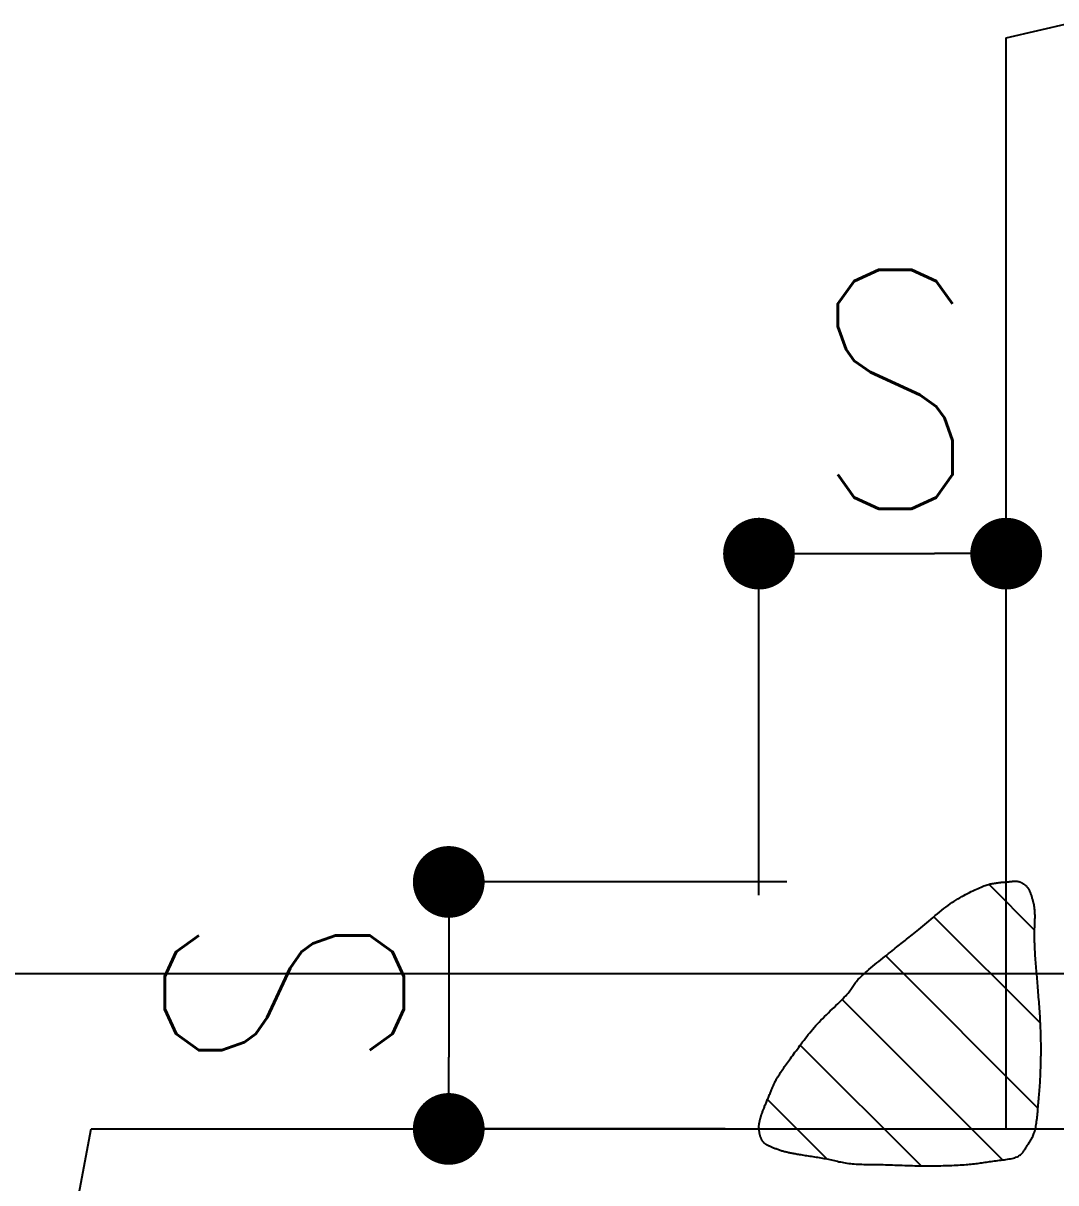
# Model space of a CAD drawing. Extents: x -668440 to 1010955, y -1678500 to 210463.
# Drawn here: x 460820 to 464700, y -18786 to -14429 of the extents above; entities that cross this region are included whole.
import ezdxf

# ---------------------------------------------------------------- set-up
doc = ezdxf.new("R2010")
doc.units = 0
doc.header["$MEASUREMENT"] = 0
doc.layers.get('0').update_dxf_attribs({"color": 3, "linetype": 'CONTINUOUS'})
doc.layers.add('99_レイアウト枠', color=251, linetype='CONTINUOUS', plot=False)
doc.layers.add('s小梁', color=7, linetype='CONTINUOUS')
doc.layers.add('注記', color=3, linetype='CONTINUOUS')
doc.styles.add('S020', font='simplex.shx', dxfattribs={"width": 0.8, "height": 100, "bigfont": 'extfont2.shx'})

# ---------------------------------------------------------------- blocks, each defined once
blk = doc.blocks.new('_DOT')
at = {"color": 0, "linetype": 'ByBlock'}
blk.add_line((-0.5, 0), (-1, 0), dxfattribs=at)
at = {"color": 0, "linetype": 'ByBlock', "const_width": 0.5}
blk.add_lwpolyline([(-0.25, 0, 1), (0.25, 0, 1)], format="xyb", close=True, dxfattribs=at)
blk = doc.blocks.new('ウェブクランプ工法設計指針')
at = {"layer": '注記'}
for p, q in [((803019.73433, 11780.762), (803057.45235, 11789.43276)), ((803019.73433, 11131.3489), (803019.73433, 11780.762)), ((802872.63382, 11270.49174), (802872.63382, 11473.72309)), ((802915.32682, 11473.72309), (802977.04133, 11473.72309)), ((803019.73433, 11320.98217), (803019.73433, 11473.72309)), ((802889.23142, 11278.34418), (802688.01048, 11278.34418)), ((803009.71111, 11277.03956), (803010.27553, 11277.16871)), ((803010.27553, 11277.16871), (803010.81125, 11277.27513)), ((803010.81125, 11277.27513), (803011.32066, 11277.36482)), ((803011.32066, 11277.36482), (803011.81094, 11277.43896)), ((803011.81094, 11277.43896), (803012.27969, 11277.50353)), ((803012.27969, 11277.50353), (803012.73649, 11277.56093)), ((803012.73649, 11277.56093), (803013.17655, 11277.61354)), ((803013.17655, 11277.61354), (803013.60703, 11277.66736)), ((803013.60703, 11277.66736), (803014.03035, 11277.72356)), ((803014.03035, 11277.72356), (803014.44888, 11277.78574)), ((803014.44888, 11277.78574), (803014.86263, 11277.85749)), ((803014.86263, 11277.85749), (803015.2692, 11277.92924)), ((803015.2692, 11277.92924), (803015.65425, 11277.99142)), ((803015.65425, 11277.99142), (803016.02016, 11278.04284)), ((803016.02016, 11278.04284), (803016.36934, 11278.08589)), ((803016.36934, 11278.08589), (803016.69938, 11278.12057)), ((803016.69938, 11278.12057), (803017.01507, 11278.14926)), ((803017.01507, 11278.14926), (803017.31642, 11278.17198)), ((803017.31642, 11278.17198), (803017.60341, 11278.18992)), ((803017.60341, 11278.18992), (803017.87605, 11278.20308)), ((803017.87605, 11278.20308), (803018.13913, 11278.21384)), ((803018.13913, 11278.21384), (803018.39025, 11278.22221)), ((803018.39025, 11278.22221), (803018.6318, 11278.23058)), ((803018.6318, 11278.23058), (803018.86618, 11278.23775)), ((803018.86618, 11278.23775), (803019.09099, 11278.24732)), ((803019.09099, 11278.24732), (803019.31101, 11278.25808)), ((803019.31101, 11278.25808), (803019.52626, 11278.27124)), ((803019.52626, 11278.27124), (803019.73433, 11278.28917)), ((803019.73433, 11278.28917), (803019.93044, 11278.3095)), ((803019.93044, 11278.3095), (803020.10503, 11278.32744)), ((803020.10503, 11278.32744), (803020.26048, 11278.34418)), ((803020.26048, 11278.34418), (803020.40159, 11278.35973)), ((803020.40159, 11278.35973), (803020.52595, 11278.37527)), ((803020.52595, 11278.37527), (803020.64075, 11278.38962)), ((803020.64075, 11278.38962), (803020.74598, 11278.40397)), ((803020.74598, 11278.40397), (803020.84643, 11278.41712)), ((803020.84643, 11278.41712), (803020.94448, 11278.43147)), ((803020.94448, 11278.43147), (803021.04015, 11278.44343)), ((803021.04015, 11278.44343), (803021.14059, 11278.45659)), ((803021.14059, 11278.45659), (803021.24343, 11278.46974)), ((803021.24343, 11278.46974), (803021.35584, 11278.4817)), ((803021.35584, 11278.4817), (803021.47781, 11278.49605)), ((803021.47781, 11278.49605), (803021.60935, 11278.5104)), ((803021.60935, 11278.5104), (803021.76002, 11278.52475)), ((803021.76002, 11278.52475), (803021.92743, 11278.5391)), ((803021.92743, 11278.5391), (803022.10919, 11278.55703)), ((803022.10919, 11278.55703), (803022.30291, 11278.57856)), ((803022.30291, 11278.57856), (803022.50859, 11278.60367)), ((803022.50859, 11278.60367), (803022.71905, 11278.62998)), ((803022.71905, 11278.62998), (803022.94147, 11278.65987)), ((803022.94147, 11278.65987), (803023.16628, 11278.68857)), ((803023.16628, 11278.68857), (803023.40066, 11278.71847)), ((803023.40066, 11278.71847), (803023.63504, 11278.74597)), ((803023.63504, 11278.74597), (803023.8742, 11278.77228)), ((803023.8742, 11278.77228), (803024.11575, 11278.79619)), ((803024.11575, 11278.79619), (803024.35491, 11278.81652)), ((803024.35491, 11278.81652), (803024.59646, 11278.83087)), ((803024.59646, 11278.83087), (803024.83562, 11278.84044)), ((803024.83562, 11278.84044), (803025.07239, 11278.84522)), ((803025.07239, 11278.84522), (803025.30438, 11278.84283)), ((803025.30438, 11278.84283), (803025.53158, 11278.83207)), ((803025.53158, 11278.83207), (803025.75161, 11278.81174)), ((803025.75161, 11278.81174), (803025.96925, 11278.78782)), ((803025.96925, 11278.78782), (803026.1821, 11278.75912)), ((803026.1821, 11278.75912), (803026.39495, 11278.72923)), ((803026.39495, 11278.72923), (803026.60541, 11278.69455)), ((803026.60541, 11278.69455), (803026.81587, 11278.65748)), ((803026.81587, 11278.65748), (803027.02394, 11278.61563)), ((803027.02394, 11278.61563), (803027.23201, 11278.5678)), ((803027.23201, 11278.5678), (803027.44008, 11278.51638)), ((803027.44008, 11278.51638), (803027.64815, 11278.45778)), ((803027.64815, 11278.45778), (803027.85383, 11278.39321)), ((803027.85383, 11278.39321), (803028.05951, 11278.32146)), ((803028.05951, 11278.32146), (803028.26519, 11278.24254)), ((803028.26519, 11278.24254), (803028.47326, 11278.15644)), ((803028.47326, 11278.15644), (803028.67893, 11278.06078)), ((803028.67893, 11278.06078), (803028.887, 11277.95674)), ((803028.887, 11277.95674), (803029.09507, 11277.84314)), ((803029.09507, 11277.84314), (803029.30314, 11277.71997)), ((803029.30314, 11277.71997), (803029.51361, 11277.58963)), ((803029.51361, 11277.58963), (803029.72885, 11277.45331)), ((803029.72885, 11277.45331), (803029.94409, 11277.3134)), ((803029.94409, 11277.3134), (803030.16173, 11277.16871)), ((803030.16173, 11277.16871), (803030.38176, 11277.01564)), ((802994.4407, 11270.24381), (802995.58389, 11270.86085)), ((802995.58389, 11270.86085), (802996.71512, 11271.45396)), ((802996.71512, 11271.45396), (802997.82483, 11272.02197)), ((802997.82483, 11272.02197), (802998.9154, 11272.56247)), ((802998.9154, 11272.56247), (802999.98206, 11273.07906)), ((802999.98206, 11273.07906), (803001.01523, 11273.57173)), ((803001.01523, 11273.57173), (803002.01731, 11274.0369)), ((803002.01731, 11274.0369), (803002.98113, 11274.47576)), ((803002.98113, 11274.47576), (803003.90668, 11274.88951)), ((803003.90668, 11274.88951), (803004.78679, 11275.27695)), ((803004.78679, 11275.27695), (803005.61668, 11275.63808)), ((803005.61668, 11275.63808), (803006.39873, 11275.96334)), ((803006.39873, 11275.96334), (803007.13774, 11276.24913)), ((803007.13774, 11276.24913), (803007.83609, 11276.49427)), ((803007.83609, 11276.49427), (803008.49617, 11276.70713)), ((803008.49617, 11276.70713), (803009.12038, 11276.88769)), ((803009.12038, 11276.88769), (803009.71111, 11277.03956)), ((803009.32128, 11276.95107), (803036.65733, 11249.61501)), ((803030.38176, 11277.01564), (803030.59939, 11276.8566)), ((803030.59939, 11276.8566), (803030.81942, 11276.68799)), ((803030.81942, 11276.68799), (803031.03706, 11276.51341)), ((803031.03706, 11276.51341), (803031.25469, 11276.32806)), ((803031.25469, 11276.32806), (803031.46994, 11276.13314)), ((803031.46994, 11276.13314), (803031.6804, 11275.92866)), ((803031.6804, 11275.92866), (803031.88847, 11275.71222)), ((803031.88847, 11275.71222), (803032.09415, 11275.48382)), ((803032.09415, 11275.48382), (803032.29265, 11275.24346)), ((803032.29265, 11275.24346), (803032.48637, 11274.99115)), ((803032.48637, 11274.99115), (803032.67292, 11274.72209)), ((803032.67292, 11274.72209), (803032.85468, 11274.44108)), ((803032.85468, 11274.44108), (803033.02927, 11274.14452)), ((803033.02927, 11274.14452), (803033.20146, 11273.83122)), ((803033.20146, 11273.83122), (803033.36648, 11273.50357)), ((803033.36648, 11273.50357), (803033.5315, 11273.16277)), ((803033.5315, 11273.16277), (803033.68935, 11272.80881)), ((803033.68935, 11272.80881), (803033.8472, 11272.44289)), ((803033.8472, 11272.44289), (803033.99787, 11272.06621)), ((803033.99787, 11272.06621), (803034.14854, 11271.67877)), ((803034.14854, 11271.67877), (803034.29203, 11271.28296)), ((803034.29203, 11271.28296), (803034.43314, 11270.87759)), ((803034.43314, 11270.87759), (803034.57185, 11270.46623)), ((803034.57185, 11270.46623), (803034.70339, 11270.0477)), ((802982.66922, 11262.45674), (802983.91525, 11263.42176)), ((802983.91525, 11263.42176), (802985.13736, 11264.34252)), ((802985.13736, 11264.34252), (802986.33077, 11265.21187)), ((802986.33077, 11265.21187), (802987.4907, 11266.02023)), ((802987.4907, 11266.02023), (802988.64106, 11266.78555)), ((802988.64106, 11266.78555), (802989.7986, 11267.52575)), ((802989.7986, 11267.52575), (802990.96092, 11268.24204)), ((802990.96092, 11268.24204), (802992.12563, 11268.93441)), ((802992.12563, 11268.93441), (802993.28556, 11269.60166)), ((802993.28556, 11269.60166), (802994.4407, 11270.24381)), ((803034.70339, 11270.0477), (803034.83254, 11269.62319)), ((803034.83254, 11269.62319), (803034.95929, 11269.1939)), ((803034.95929, 11269.1939), (803035.08126, 11268.75982)), ((803035.08126, 11268.75982), (803035.19845, 11268.32335)), ((803035.19845, 11268.32335), (803035.31325, 11267.88449)), ((803035.31325, 11267.88449), (803035.42326, 11267.45998)), ((803035.42326, 11267.45998), (803035.53328, 11267.06178)), ((803035.53328, 11267.06178), (803035.63612, 11266.68151)), ((803035.63612, 11266.68151), (803035.73656, 11266.31321)), ((803035.73656, 11266.31321), (803035.83462, 11265.95088)), ((803035.83462, 11265.95088), (803035.92789, 11265.58616)), ((803035.92789, 11265.58616), (803036.02117, 11265.21307)), ((803036.02117, 11265.21307), (803036.10726, 11264.82443)), ((803036.10726, 11264.82443), (803036.18619, 11264.41308)), ((803036.18619, 11264.41308), (803036.26511, 11263.97302)), ((803036.26511, 11263.97302), (803036.33925, 11263.49709)), ((803036.33925, 11263.49709), (803036.40861, 11262.97692)), ((802975.0113, 11256.1429), (802976.28363, 11257.22032)), ((802976.28363, 11257.22032), (802977.56792, 11258.29654)), ((802976.72369, 11257.5958), (803039.89557, 11194.42392)), ((802977.56792, 11258.29654), (802978.85222, 11259.36679)), ((802978.85222, 11259.36679), (802980.13412, 11260.42149)), ((802980.13412, 11260.42149), (802981.40645, 11261.45346)), ((802981.40645, 11261.45346), (802982.66922, 11262.45674)), ((803036.40861, 11262.97692), (803036.47079, 11262.40891)), ((803036.47079, 11262.40891), (803036.53058, 11261.78351)), ((803036.53058, 11261.78351), (803036.58319, 11261.09472)), ((803036.58319, 11261.09472), (803036.63102, 11260.33539)), ((803036.63102, 11260.33539), (803036.67407, 11259.49833)), ((803036.67407, 11259.49833), (803036.70756, 11258.57756)), ((803036.70756, 11258.57756), (803036.72669, 11257.57428)), ((803036.72669, 11257.57428), (803036.73386, 11256.49686)), ((803036.73386, 11255.35367), (803036.73386, 11256.49686)), ((802966.75787, 11249.22279), (802967.8317, 11250.09334)), ((802967.8317, 11250.09334), (802968.94618, 11251.0153)), ((802968.94618, 11251.0153), (802970.10372, 11251.98151)), ((802970.10372, 11251.98151), (802971.29235, 11252.98479)), ((802971.29235, 11252.98479), (802972.50968, 11254.01677)), ((802972.50968, 11254.01677), (802973.75092, 11255.07266)), ((802973.75092, 11255.07266), (802975.0113, 11256.1429)), ((803036.64537, 11248.91547), (803036.6669, 11250.27151)), ((803036.6669, 11250.27151), (803036.68842, 11251.60244)), ((803036.68842, 11251.60244), (803036.70995, 11252.89749)), ((803036.70995, 11252.89749), (803036.7243, 11254.15069)), ((803036.7243, 11254.15069), (803036.73386, 11255.35367)), ((802957.95915, 11242.29311), (802958.76512, 11242.9245)), ((802958.76512, 11242.9245), (802959.57348, 11243.55468)), ((802959.57348, 11243.55468), (802960.38663, 11244.19085)), ((802960.38663, 11244.19085), (802961.21412, 11244.83659)), ((802961.21412, 11244.83659), (802962.05836, 11245.49786)), ((802962.05836, 11245.49786), (802962.92651, 11246.18067)), ((802962.92651, 11246.18067), (802963.82576, 11246.88858)), ((802963.82576, 11246.88858), (802964.76087, 11247.62759)), ((802964.76087, 11247.62759), (802965.73665, 11248.40486)), ((802965.73665, 11248.40486), (802966.75787, 11249.22279)), ((803036.59037, 11243.38249), (803036.59515, 11244.76603)), ((803036.59276, 11242.01329), (803036.59037, 11243.38249)), ((803036.59515, 11244.76603), (803036.60711, 11246.15556)), ((803036.60711, 11246.15556), (803036.62385, 11247.54149)), ((803036.62385, 11247.54149), (803036.64537, 11248.91547)), ((802949.75833, 11235.73055), (802950.82499, 11236.58913)), ((802950.82499, 11236.58913), (802951.83903, 11237.41304)), ((802951.83903, 11237.41304), (802952.80524, 11238.19629)), ((802952.80524, 11238.19629), (802953.73079, 11238.94247)), ((802953.73079, 11238.94247), (802954.62286, 11239.65637)), ((802954.62286, 11239.65637), (802955.48383, 11240.34276)), ((802955.48383, 11240.34276), (802956.32329, 11241.00762)), ((802956.32329, 11241.00762), (802957.14839, 11241.65575)), ((802957.14839, 11241.65575), (802957.95915, 11242.29311)), ((803036.59276, 11242.01329), (803036.60711, 11240.66443)), ((803036.60711, 11240.66443), (803036.63342, 11239.34546)), ((803036.63342, 11239.34546), (803036.67407, 11238.06356)), ((803036.67407, 11238.06356), (803036.72908, 11236.80677)), ((803036.72908, 11236.80677), (803036.79365, 11235.55596)), ((802688.01048, 11235.65118), (802688.01048, 11174.0419)), ((802940.36649, 11228.15753), (802941.54795, 11229.12613)), ((802941.54795, 11229.12613), (802942.74375, 11230.09951)), ((802942.74375, 11230.09951), (802943.94434, 11231.06931)), ((802943.94434, 11231.06931), (802945.14492, 11232.03312)), ((802945.14492, 11232.03312), (802946.33355, 11232.98618)), ((802946.33355, 11232.98618), (802947.50544, 11233.92369)), ((802947.50544, 11233.92369), (802948.64862, 11234.83967)), ((802948.0292, 11234.34222), (803038.66389, 11143.70633)), ((802948.64862, 11234.83967), (802949.75833, 11235.73055)), ((803036.79365, 11235.55596), (803036.86779, 11234.31232)), ((803036.86779, 11234.31232), (803036.94911, 11233.07228)), ((803036.94911, 11233.07228), (803037.03999, 11231.83462)), ((803037.03999, 11231.83462), (803037.13326, 11230.59696)), ((803037.13326, 11230.59696), (803037.2361, 11229.3605)), ((803037.2361, 11229.3605), (803037.34133, 11228.12046)), ((802933.19168, 11221.87239), (802934.04309, 11222.68314)), ((802934.04309, 11222.68314), (802934.96625, 11223.52977)), ((802934.96625, 11223.52977), (802935.95159, 11224.41107)), ((802935.95159, 11224.41107), (802936.99433, 11225.31749)), ((802936.99433, 11225.31749), (802938.08251, 11226.24783)), ((802938.08251, 11226.24783), (802939.20896, 11227.1961)), ((802939.20896, 11227.1961), (802940.36649, 11228.15753)), ((803037.34133, 11228.12046), (803037.44895, 11226.87802)), ((803037.44895, 11226.87802), (803037.56375, 11225.6296)), ((803037.56375, 11225.6296), (803037.67376, 11224.3764)), ((803037.67376, 11224.3764), (803037.78856, 11223.11363)), ((803037.78856, 11223.11363), (803037.90097, 11221.84129)), ((802927.64554, 11214.85541), (802928.0569, 11215.46408)), ((802928.0569, 11215.46408), (802928.4563, 11216.05839)), ((802928.4563, 11216.05839), (802928.84613, 11216.64673)), ((802928.84613, 11216.64673), (802929.24553, 11217.23387)), ((802929.24553, 11217.23387), (802929.66406, 11217.82579)), ((802929.66406, 11217.82579), (802930.11368, 11218.43206)), ((802930.11368, 11218.43206), (802930.60157, 11219.05627)), ((802930.60157, 11219.05627), (802931.14207, 11219.70559)), ((802931.14207, 11219.70559), (802931.74715, 11220.3872)), ((802931.74715, 11220.3872), (802932.42636, 11221.10827)), ((802932.42636, 11221.10827), (802933.19168, 11221.87239)), ((803037.90097, 11221.84129), (803038.01098, 11220.5582)), ((803038.01098, 11220.5582), (803038.1186, 11219.26314)), ((803038.1186, 11219.26314), (803038.22383, 11217.95254)), ((803038.22383, 11217.95254), (803038.32428, 11216.62759)), ((803038.32428, 11216.62759), (803038.42234, 11215.2871)), ((803038.42234, 11215.2871), (803038.52518, 11213.93464)), ((802921.56608, 11207.81094), (802922.51315, 11208.76399)), ((802922.08984, 11208.32872), (803017.53883, 11112.87973)), ((802922.51315, 11208.76399), (802923.40044, 11209.68117)), ((802923.40044, 11209.68117), (802924.22315, 11210.5577)), ((802924.22315, 11210.5577), (802924.96216, 11211.384)), ((802924.96216, 11211.384), (802925.61985, 11212.15768)), ((802925.61985, 11212.15768), (802926.20579, 11212.88473)), ((802926.20579, 11212.88473), (802926.73195, 11213.57232)), ((802926.73195, 11213.57232), (802927.20788, 11214.22881)), ((802927.20788, 11214.22881), (802927.64554, 11214.85541)), ((803038.52518, 11213.93464), (803038.6328, 11212.57143)), ((803038.6328, 11212.57143), (803038.74042, 11211.19626)), ((803038.74042, 11211.19626), (803038.84804, 11209.81152)), ((803038.84804, 11209.81152), (803038.95806, 11208.41841)), ((803038.95806, 11208.41841), (803039.07046, 11207.01692)), ((802913.94164, 11200.4412), (802915.08244, 11201.54134)), ((802915.08244, 11201.54134), (802916.22084, 11202.63192)), ((802916.22084, 11202.63192), (802917.34489, 11203.71053)), ((802917.34489, 11203.71053), (802918.44982, 11204.77121)), ((802918.44982, 11204.77121), (802919.52604, 11205.81036)), ((802919.52604, 11205.81036), (802920.56639, 11206.8244)), ((802920.56639, 11206.8244), (802921.56608, 11207.81094)), ((803039.07046, 11207.01692), (803039.17808, 11205.60707)), ((803039.17808, 11205.60707), (803039.28571, 11204.19124)), ((803039.28571, 11204.19124), (803039.38855, 11202.76943)), ((803039.38855, 11202.76943), (803039.48899, 11201.34284)), ((803039.48899, 11201.34284), (803039.58466, 11199.91027)), ((802907.43408, 11193.86907), (802908.43855, 11194.94171)), ((802908.43855, 11194.94171), (802909.48608, 11196.02869)), ((802909.48608, 11196.02869), (802910.56947, 11197.12524)), ((802910.56947, 11197.12524), (802911.67679, 11198.22897)), ((802911.67679, 11198.22897), (802912.80323, 11199.33628)), ((802912.80323, 11199.33628), (802913.94164, 11200.4412)), ((803039.58466, 11199.91027), (803039.67554, 11198.4765)), ((803039.67554, 11198.4765), (803039.76164, 11197.03914)), ((803039.76164, 11197.03914), (803039.83817, 11195.5994)), ((803039.83817, 11195.5994), (803039.90992, 11194.15965)), ((802901.12024, 11186.35465), (802901.98122, 11187.44522)), ((802901.98122, 11187.44522), (802902.85655, 11188.53579)), ((802902.85655, 11188.53579), (802903.74622, 11189.62038)), ((802903.74622, 11189.62038), (802904.64547, 11190.6978)), ((802904.64547, 11190.6978), (802905.55667, 11191.76326)), ((802905.55667, 11191.76326), (802906.47983, 11192.81437)), ((802906.47983, 11192.81437), (802907.43408, 11193.86907)), ((803039.90992, 11194.15965), (803039.9721, 11192.71871)), ((803039.9721, 11192.71871), (803040.0271, 11191.267)), ((803040.0271, 11191.267), (803040.07972, 11189.79617)), ((803040.07972, 11189.79617), (803040.12755, 11188.30859)), ((803040.12755, 11188.30859), (803040.17299, 11186.80905)), ((802896.25571, 11179.9284), (802897.02581, 11180.96875)), ((802897.02581, 11180.96875), (802897.81265, 11182.02703)), ((802897.22431, 11181.24378), (802969.07055, 11109.39755)), ((802897.81265, 11182.02703), (802898.61623, 11183.09728)), ((802898.61623, 11183.09728), (802899.43416, 11184.17589)), ((802899.43416, 11184.17589), (802900.26883, 11185.26288)), ((802900.26883, 11185.26288), (802901.12024, 11186.35465)), ((803040.17299, 11186.80905), (803040.21126, 11185.29995)), ((803040.21126, 11185.29995), (803040.24713, 11183.78367)), ((803040.24713, 11183.78367), (803040.27583, 11182.265)), ((803040.27583, 11182.265), (803040.30214, 11180.74633)), ((803040.30214, 11180.74633), (803040.32366, 11179.23125)), ((802891.37923, 11173.31083), (802892.02018, 11174.18137)), ((802892.02018, 11174.18137), (802892.67787, 11175.07105)), ((802892.67787, 11175.07105), (802893.35709, 11175.98703)), ((802893.35709, 11175.98703), (802894.05304, 11176.93411)), ((802894.05304, 11176.93411), (802894.76813, 11177.90749)), ((802894.76813, 11177.90749), (802895.50236, 11178.90718)), ((802895.50236, 11178.90718), (802896.25571, 11179.9284)), ((803040.32366, 11179.23125), (803040.33801, 11177.72453)), ((803040.33801, 11177.72453), (803040.34758, 11176.22619)), ((803040.34758, 11176.22619), (803040.35236, 11174.7434)), ((803040.34997, 11173.27734), (803040.35236, 11174.7434)), ((802886.37121, 11166.24363), (802886.85909, 11166.96231)), ((802886.85909, 11166.96231), (802887.36611, 11167.69653)), ((802887.36611, 11167.69653), (802887.88748, 11168.44869)), ((802887.88748, 11168.44869), (802888.4256, 11169.2164)), ((802888.4256, 11169.2164), (802888.98284, 11170.00084)), ((802888.98284, 11170.00084), (802889.55683, 11170.80203)), ((802889.55683, 11170.80203), (802890.14755, 11171.61996)), ((802890.14755, 11171.61996), (802890.75263, 11172.45702)), ((802890.75263, 11172.45702), (802891.37923, 11173.31083)), ((803040.24713, 11166.3094), (803040.28062, 11167.6499)), ((803040.28062, 11167.6499), (803040.30692, 11169.0155)), ((803040.30692, 11169.0155), (803040.32606, 11170.40981)), ((803040.32606, 11170.40981), (803040.34041, 11171.83162)), ((803040.34041, 11171.83162), (803040.34997, 11173.27734)), ((802882.30069, 11159.53039), (802882.55181, 11160.02546)), ((802882.55181, 11160.02546), (802882.82445, 11160.54204)), ((802882.82445, 11160.54204), (802883.1234, 11161.08494)), ((802883.1234, 11161.08494), (802883.44866, 11161.65414)), ((802883.44866, 11161.65414), (802883.8074, 11162.25682)), ((802883.8074, 11162.25682), (802884.19245, 11162.88462)), ((802884.19245, 11162.88462), (802884.59185, 11163.52557)), ((802884.59185, 11163.52557), (802885.01277, 11164.18207)), ((802885.01277, 11164.18207), (802885.44805, 11164.85411)), ((802885.44805, 11164.85411), (802885.90245, 11165.5405)), ((802885.90245, 11165.5405), (802886.37121, 11166.24363)), ((803039.95536, 11159.81499), (803040.0271, 11161.08494)), ((803040.0271, 11161.08494), (803040.09407, 11162.36923)), ((803040.09407, 11162.36923), (803040.15147, 11163.66787)), ((803040.15147, 11163.66787), (803040.20408, 11164.98206)), ((803040.20408, 11164.98206), (803040.24713, 11166.3094)), ((802879.21552, 11152.4058), (802879.45468, 11152.95467)), ((802879.45468, 11152.95467), (802879.68906, 11153.49278)), ((802879.68906, 11153.49278), (802879.92344, 11154.01654)), ((802879.92344, 11154.01654), (802880.14346, 11154.52117)), ((802880.14346, 11154.52117), (802880.35153, 11155.00667)), ((802880.35153, 11155.00667), (802880.54765, 11155.47543)), ((802880.54765, 11155.47543), (802880.73419, 11155.93222)), ((802880.73419, 11155.93222), (802880.91595, 11156.37826)), ((802880.91595, 11156.37826), (802881.09532, 11156.81831)), ((802881.09532, 11156.81831), (802881.27469, 11157.25717)), ((802881.27469, 11157.25717), (802881.46124, 11157.69723)), ((802881.46124, 11157.69723), (802881.65257, 11158.13967)), ((802881.65257, 11158.13967), (802881.85585, 11158.59049)), ((802881.85585, 11158.59049), (802882.0711, 11159.05446)), ((802882.0711, 11159.05446), (802882.30069, 11159.53039)), ((803039.43399, 11152.51701), (803039.52965, 11153.69487)), ((803039.52965, 11153.69487), (803039.62292, 11154.88709)), ((803039.62292, 11154.88709), (803039.71141, 11156.09485)), ((803039.71141, 11156.09485), (803039.79751, 11157.31935)), ((803039.79751, 11157.31935), (803039.88122, 11158.5594)), ((803039.88122, 11158.5594), (803039.95536, 11159.81499)), ((802876.39582, 11145.69615), (802876.60867, 11146.21752)), ((802876.60867, 11146.21752), (802876.82631, 11146.75204)), ((802876.82631, 11146.75204), (802877.04873, 11147.29733)), ((802877.04873, 11147.29733), (802877.27832, 11147.85457)), ((802877.27832, 11147.85457), (802877.51509, 11148.41899)), ((802877.51509, 11148.41899), (802877.75186, 11148.98819)), ((802877.68489, 11148.83274), (802912.97543, 11113.53981)), ((802877.75186, 11148.98819), (802877.9958, 11149.56218)), ((802877.9958, 11149.56218), (802878.23975, 11150.13616)), ((802878.23975, 11150.13616), (802878.48369, 11150.71015)), ((802878.48369, 11150.71015), (802878.72763, 11151.28174)), ((802878.72763, 11151.28174), (802878.97158, 11151.84616)), ((802878.97158, 11151.84616), (802879.21552, 11152.4058)), ((803038.84565, 11145.80497), (803038.94132, 11146.88478)), ((803038.94132, 11146.88478), (803039.03937, 11147.97654)), ((803039.03937, 11147.97654), (803039.13982, 11149.08625)), ((803039.13982, 11149.08625), (803039.23788, 11150.21389)), ((803039.23788, 11150.21389), (803039.33593, 11151.35708)), ((803039.33593, 11151.35708), (803039.43399, 11152.51701)), ((802873.87746, 11138.90997), (802873.99943, 11139.27469)), ((802873.99943, 11139.27469), (802874.1214, 11139.64658)), ((802874.1214, 11139.64658), (802874.25055, 11140.02565)), ((802874.25055, 11140.02565), (802874.38448, 11140.4095)), ((802874.38448, 11140.4095), (802874.52319, 11140.80292)), ((802874.52319, 11140.80292), (802874.66669, 11141.20352)), ((802874.66669, 11141.20352), (802874.81736, 11141.61009)), ((802874.81736, 11141.61009), (802874.97042, 11142.02623)), ((802874.97042, 11142.02623), (802875.13066, 11142.45074)), ((802875.13066, 11142.45074), (802875.29568, 11142.88242)), ((802875.29568, 11142.88242), (802875.46309, 11143.32487)), ((802875.46309, 11143.32487), (802875.64007, 11143.77569)), ((802875.64007, 11143.77569), (802875.81705, 11144.23607)), ((802875.81705, 11144.23607), (802876.00359, 11144.70722)), ((802876.00359, 11144.70722), (802876.19492, 11145.19271)), ((802876.19492, 11145.19271), (802876.39582, 11145.69615)), ((803038.19514, 11138.61699), (803038.29558, 11139.59636)), ((803038.29558, 11139.59636), (803038.38886, 11140.59366)), ((803038.38886, 11140.59366), (803038.48213, 11141.6077)), ((803038.48213, 11141.6077), (803038.57062, 11142.63728)), ((803038.57062, 11142.63728), (803038.6615, 11143.68122)), ((803038.6615, 11143.68122), (803038.75238, 11144.73711)), ((803038.75238, 11144.73711), (803038.84565, 11145.80497)), ((802872.48554, 11132.20151), (802872.49511, 11132.31631)), ((802872.49511, 11132.31631), (802872.50707, 11132.44546)), ((802872.50707, 11132.44546), (802872.5262, 11132.59254)), ((802872.5262, 11132.59254), (802872.54772, 11132.75876)), ((802872.54772, 11132.75876), (802872.57403, 11132.94769)), ((802872.57403, 11132.94769), (802872.60273, 11133.15576)), ((802872.60273, 11133.15576), (802872.63621, 11133.37818)), ((802872.63621, 11133.37818), (802872.6697, 11133.61256)), ((802872.6697, 11133.61256), (802872.70557, 11133.8577)), ((802872.70557, 11133.8577), (802872.74384, 11134.1148)), ((802872.74384, 11134.1148), (802872.78688, 11134.38146)), ((802872.78688, 11134.38146), (802872.83472, 11134.65889)), ((802872.83472, 11134.65889), (802872.88494, 11134.94588)), ((802872.88494, 11134.94588), (802872.93756, 11135.24124)), ((802872.93756, 11135.24124), (802872.99495, 11135.54378)), ((802872.99495, 11135.54378), (802873.05953, 11135.85469)), ((802873.05953, 11135.85469), (802873.12888, 11136.17397)), ((802873.12888, 11136.17397), (802873.20063, 11136.49803)), ((802873.20063, 11136.49803), (802873.27956, 11136.82807)), ((802873.27956, 11136.82807), (802873.36565, 11137.16409)), ((802873.36565, 11137.16409), (802873.45414, 11137.5037)), ((802873.45414, 11137.5037), (802873.55459, 11137.84809)), ((802873.55459, 11137.84809), (802873.65504, 11138.19607)), ((802873.65504, 11138.19607), (802873.76505, 11138.55003)), ((802873.76505, 11138.55003), (802873.87746, 11138.90997)), ((803037.11891, 11131.57132), (803037.2935, 11132.36414)), ((803037.2935, 11132.36414), (803037.45613, 11133.18446)), ((803037.45613, 11133.18446), (803037.60202, 11134.03109)), ((803037.60202, 11134.03109), (803037.73834, 11134.90283)), ((803037.73834, 11134.90283), (803037.86509, 11135.79849)), ((803037.86509, 11135.79849), (803037.98228, 11136.71686)), ((803037.98228, 11136.71686), (803038.09469, 11137.65676)), ((803038.09469, 11137.65676), (803038.19514, 11138.61699)), ((802467.33075, 11089.1813), (802475.18718, 11131.3489)), ((802475.18718, 11131.3489), (803748.15412, 11131.3489)), ((802852.47454, 11131.3489), (802688.01048, 11131.3489)), ((802872.47837, 11132.0054), (802872.48076, 11132.09867)), ((802872.48076, 11131.9193), (802872.47837, 11132.0054)), ((802872.48076, 11132.09867), (802872.48554, 11132.20151)), ((802872.48076, 11131.9193), (802872.48554, 11131.8356)), ((802872.48554, 11131.8356), (802872.49033, 11131.75428)), ((802872.49033, 11131.75428), (802872.4975, 11131.67057)), ((802872.4975, 11131.67057), (802872.50707, 11131.58328)), ((802872.50707, 11131.58328), (802872.51902, 11131.48881)), ((802872.51902, 11131.48881), (802872.53098, 11131.38478)), ((802872.53098, 11131.38478), (802872.54533, 11131.26879)), ((802872.54533, 11131.26879), (802872.55968, 11131.13725)), ((802872.55968, 11131.13725), (802872.57403, 11130.98897)), ((802872.57403, 11130.98897), (802872.58599, 11130.82634)), ((802872.58599, 11130.82634), (802872.60034, 11130.65534)), ((802872.60034, 11130.65534), (802872.6123, 11130.47716)), ((802872.6123, 11130.47716), (802872.62425, 11130.29301)), ((802872.62425, 11130.29301), (802872.63621, 11130.10288)), ((802872.63621, 11130.10288), (802872.65056, 11129.90557)), ((802872.65056, 11129.90557), (802872.6673, 11129.70467)), ((802872.6673, 11129.70467), (802872.68644, 11129.50019)), ((802872.68644, 11129.50019), (802872.70796, 11129.29212)), ((802872.70796, 11129.29212), (802872.73188, 11129.07927)), ((802872.73188, 11129.07927), (802872.76297, 11128.86522)), ((802872.76297, 11128.86522), (802872.79645, 11128.64878)), ((802872.79645, 11128.64878), (802872.83711, 11128.43114)), ((802872.83711, 11128.43114), (802872.88255, 11128.21231)), ((802872.88255, 11128.21231), (802872.93516, 11127.99468)), ((802872.93516, 11127.99468), (802872.99495, 11127.77584)), ((802872.99495, 11127.77584), (802873.06431, 11127.5594)), ((802873.06431, 11127.5594), (802873.13845, 11127.33818)), ((802873.13845, 11127.33818), (802873.21498, 11127.11217)), ((802873.21498, 11127.11217), (802873.2963, 11126.8778)), ((802873.2963, 11126.8778), (802873.38239, 11126.63983)), ((802873.38239, 11126.63983), (802873.47327, 11126.39708)), ((802873.47327, 11126.39708), (802873.56894, 11126.15314)), ((802873.56894, 11126.15314), (802873.66939, 11125.9068)), ((802873.66939, 11125.9068), (802873.77462, 11125.66047)), ((802873.77462, 11125.66047), (802873.88463, 11125.41533)), ((802873.88463, 11125.41533), (802874.00421, 11125.17378)), ((803034.69382, 11125.27422), (803034.98082, 11125.7956)), ((803034.98082, 11125.7956), (803035.25824, 11126.3361)), ((803035.25824, 11126.3361), (803035.52849, 11126.89573)), ((803035.52849, 11126.89573), (803035.78918, 11127.47809)), ((803035.78918, 11127.47809), (803036.0403, 11128.08317)), ((803036.0403, 11128.08317), (803036.27946, 11128.71814)), ((803036.27946, 11128.71814), (803036.50905, 11129.38181)), ((803036.50905, 11129.38181), (803036.72669, 11130.07777)), ((803036.72669, 11130.07777), (803036.93237, 11130.8084)), ((803036.93237, 11130.8084), (803037.11891, 11131.57132)), ((802874.00421, 11125.17378), (802874.12858, 11124.93342)), ((802874.12858, 11124.93342), (802874.25772, 11124.69904)), ((802874.25772, 11124.69904), (802874.39644, 11124.47184)), ((802874.39644, 11124.47184), (802874.54232, 11124.24942)), ((802874.54232, 11124.24942), (802874.69539, 11124.03657)), ((802874.69539, 11124.03657), (802874.85323, 11123.83328)), ((802874.85323, 11123.83328), (802875.02304, 11123.63956)), ((802875.02304, 11123.63956), (802875.19762, 11123.4578)), ((802875.19762, 11123.4578), (802875.36982, 11123.2868)), ((802875.36982, 11123.2868), (802875.5468, 11123.12537)), ((802875.5468, 11123.12537), (802875.72856, 11122.9723)), ((802875.72856, 11122.9723), (802875.91271, 11122.82642)), ((802875.91271, 11122.82642), (802876.10404, 11122.68531)), ((802876.10404, 11122.68531), (802876.30255, 11122.55019)), ((802876.30255, 11122.55019), (802876.51061, 11122.41865)), ((802876.51061, 11122.41865), (802876.72586, 11122.2883)), ((802876.72586, 11122.2883), (802876.95306, 11122.16035)), ((802876.95306, 11122.16035), (802877.19222, 11122.03121)), ((802877.19222, 11122.03121), (802877.44334, 11121.90086)), ((802877.44334, 11121.90086), (802877.70881, 11121.76933)), ((802877.70881, 11121.76933), (802877.99102, 11121.63301)), ((802877.99102, 11121.63301), (802878.28997, 11121.4919)), ((802878.28997, 11121.4919), (802878.60566, 11121.34362)), ((802878.60566, 11121.34362), (802878.94288, 11121.18936)), ((802878.94288, 11121.18936), (802879.29923, 11121.02793)), ((802879.29923, 11121.02793), (802879.67471, 11120.86052)), ((802879.67471, 11120.86052), (802880.07172, 11120.68712)), ((802880.07172, 11120.68712), (802880.48546, 11120.51134)), ((802880.48546, 11120.51134), (802880.91595, 11120.33197)), ((802880.91595, 11120.33197), (802881.36079, 11120.14901)), ((802881.36079, 11120.14901), (802881.81759, 11119.96606)), ((802881.81759, 11119.96606), (802882.28634, 11119.7819)), ((802882.28634, 11119.7819), (802882.76706, 11119.59775)), ((802882.76706, 11119.59775), (802883.25494, 11119.41479)), ((802883.25494, 11119.41479), (802883.75001, 11119.23542)), ((802883.75001, 11119.23542), (802884.24985, 11119.05724)), ((802884.24985, 11119.05724), (802884.75448, 11118.88505)), ((802884.75448, 11118.88505), (802885.2615, 11118.71764)), ((802885.2615, 11118.71764), (802885.76852, 11118.55381)), ((802885.76852, 11118.55381), (802886.27554, 11118.39836)), ((803030.32436, 11118.27997), (803030.58983, 11118.70568)), ((803030.58983, 11118.70568), (803030.8553, 11119.14095)), ((803030.8553, 11119.14095), (803031.11359, 11119.58459)), ((803031.11359, 11119.58459), (803031.37906, 11120.03661)), ((803031.37906, 11120.03661), (803031.6517, 11120.4946)), ((803031.6517, 11120.4946), (803031.93869, 11120.95857)), ((803031.93869, 11120.95857), (803032.24243, 11121.42972)), ((803032.24243, 11121.42972), (803032.55573, 11121.90086)), ((803032.55573, 11121.90086), (803032.87142, 11122.36962)), ((803032.87142, 11122.36962), (803033.18472, 11122.83837)), ((803033.18472, 11122.83837), (803033.49563, 11123.31072)), ((803033.49563, 11123.31072), (803033.80175, 11123.78784)), ((803033.80175, 11123.78784), (803034.10549, 11124.27214)), ((803034.10549, 11124.27214), (803034.40205, 11124.76601)), ((803034.40205, 11124.76601), (803034.69382, 11125.27422)), ((802886.27554, 11118.39836), (802886.78256, 11118.25008)), ((802886.78256, 11118.25008), (802887.28002, 11118.11017)), ((802887.28002, 11118.11017), (802887.77508, 11117.97743)), ((802887.77508, 11117.97743), (802888.26297, 11117.85188)), ((802888.26297, 11117.85188), (802888.74607, 11117.7323)), ((802888.74607, 11117.7323), (802889.23157, 11117.6163)), ((802889.23157, 11117.6163), (802889.72185, 11117.50629)), ((802889.72185, 11117.50629), (802890.21691, 11117.39747)), ((802890.21691, 11117.39747), (802890.72154, 11117.29224)), ((802890.72154, 11117.29224), (802891.23573, 11117.18701)), ((802891.23573, 11117.18701), (802891.76428, 11117.08297)), ((802891.76428, 11117.08297), (802892.31196, 11116.97894)), ((802892.31196, 11116.97894), (802892.87637, 11116.87371)), ((802892.87637, 11116.87371), (802893.46471, 11116.76489)), ((802893.46471, 11116.76489), (802894.07696, 11116.65248)), ((802894.07696, 11116.65248), (802894.71791, 11116.53649)), ((802894.71791, 11116.53649), (802895.38756, 11116.41691)), ((802895.38756, 11116.41691), (802896.09069, 11116.29016)), ((802896.09069, 11116.29016), (802896.8297, 11116.15981)), ((802896.8297, 11116.15981), (802897.60458, 11116.02947)), ((802897.60458, 11116.02947), (802898.41055, 11115.89554)), ((802898.41055, 11115.89554), (802899.24761, 11115.76161)), ((802899.24761, 11115.76161), (802900.10859, 11115.62649)), ((802900.10859, 11115.62649), (802900.99109, 11115.48897)), ((802900.99109, 11115.48897), (802901.89512, 11115.35026)), ((802901.89512, 11115.35026), (802902.81589, 11115.20915)), ((802902.81589, 11115.20915), (802903.74622, 11115.06685)), ((802903.74622, 11115.06685), (802904.68852, 11114.92216)), ((802904.68852, 11114.92216), (802905.63798, 11114.77507)), ((802905.63798, 11114.77507), (802906.58745, 11114.6256)), ((802906.58745, 11114.6256), (802907.53931, 11114.47373)), ((802907.53931, 11114.47373), (802908.48878, 11114.31947)), ((802908.48878, 11114.31947), (802909.42868, 11114.16282)), ((802909.42868, 11114.16282), (802910.36141, 11114.00378)), ((802910.36141, 11114.00378), (802911.27978, 11113.84115)), ((802911.27978, 11113.84115), (802912.18381, 11113.67015)), ((802912.18381, 11113.67015), (802913.08066, 11113.48839)), ((802913.08066, 11113.48839), (802913.96556, 11113.29706)), ((802913.96556, 11113.29706), (802914.84806, 11113.09975)), ((802914.84806, 11113.09975), (802915.72817, 11112.89527)), ((802915.72817, 11112.89527), (802916.60828, 11112.6872)), ((802916.60828, 11112.6872), (802917.49317, 11112.47794)), ((802917.49317, 11112.47794), (802918.38046, 11112.26867)), ((802918.38046, 11112.26867), (802919.27731, 11112.0618)), ((802919.27731, 11112.0618), (802920.18612, 11111.85851)), ((802920.18612, 11111.85851), (802921.10689, 11111.6612)), ((802921.10689, 11111.6612), (802922.0444, 11111.47346)), ((803007.19753, 11111.50455), (803008.08721, 11111.63968)), ((803008.08721, 11111.63968), (803008.98167, 11111.776)), ((803008.98167, 11111.776), (803009.88809, 11111.91352)), ((803009.88809, 11111.91352), (803010.80646, 11112.05223)), ((803010.80646, 11112.05223), (803011.74636, 11112.18497)), ((803011.74636, 11112.18497), (803012.70779, 11112.31172)), ((803012.70779, 11112.31172), (803013.68596, 11112.4325)), ((803013.68596, 11112.4325), (803014.67608, 11112.55088)), ((803014.67608, 11112.55088), (803015.67338, 11112.66807)), ((803015.67338, 11112.66807), (803016.67068, 11112.78645)), ((803016.67068, 11112.78645), (803017.66559, 11112.90723)), ((803017.66559, 11112.90723), (803018.65093, 11113.03279)), ((803018.65093, 11113.03279), (803019.61953, 11113.16672)), ((803019.61953, 11113.16672), (803020.57139, 11113.30782)), ((803020.57139, 11113.30782), (803021.49694, 11113.46089)), ((803021.49694, 11113.46089), (803022.38901, 11113.6283)), ((803022.38901, 11113.6283), (803023.2476, 11113.81006)), ((803023.2476, 11113.81006), (803024.06314, 11114.00976)), ((803024.06314, 11114.00976), (803024.83562, 11114.2274)), ((803024.83562, 11114.2274), (803025.55311, 11114.46775)), ((803025.55311, 11114.46775), (803026.21319, 11114.73083)), ((803026.21319, 11114.73083), (803026.81587, 11115.01663)), ((803026.81587, 11115.01663), (803027.36116, 11115.31917)), ((803027.36116, 11115.31917), (803027.85622, 11115.63844)), ((803027.85622, 11115.63844), (803028.30584, 11115.97447)), ((803028.30584, 11115.97447), (803028.71481, 11116.32484)), ((803028.71481, 11116.32484), (803029.0879, 11116.68956)), ((803029.0879, 11116.68956), (803029.4299, 11117.06982)), ((803029.4299, 11117.06982), (803029.74798, 11117.46204)), ((803029.74798, 11117.46204), (803030.04454, 11117.86503)), ((803030.04454, 11117.86503), (803030.32436, 11118.27997)), ((802922.0444, 11111.47346), (802923.00343, 11111.29409)), ((802923.00343, 11111.29409), (802923.97921, 11111.12668)), ((802923.97921, 11111.12668), (802924.98368, 11110.97123)), ((802924.98368, 11110.97123), (802926.01447, 11110.83251)), ((802926.01447, 11110.83251), (802927.07395, 11110.71174)), ((802927.07395, 11110.71174), (802928.15974, 11110.6089)), ((802928.15974, 11110.6089), (802929.26466, 11110.52041)), ((802929.26466, 11110.52041), (802930.38871, 11110.44627)), ((802930.38871, 11110.44627), (802931.5319, 11110.38528)), ((802931.5319, 11110.38528), (802932.69422, 11110.33506)), ((802932.69422, 11110.33506), (802933.87328, 11110.2944)), ((802933.87328, 11110.2944), (802935.06909, 11110.26092)), ((802935.06909, 11110.26092), (802936.28402, 11110.23461)), ((802936.28402, 11110.23461), (802937.51092, 11110.21309)), ((802937.51092, 11110.21309), (802938.75455, 11110.19515)), ((802938.75455, 11110.19515), (802940.01493, 11110.1796)), ((802940.01493, 11110.1796), (802941.28487, 11110.16406)), ((802941.28487, 11110.16406), (802942.57155, 11110.14732)), ((802942.57155, 11110.14732), (802943.8702, 11110.12938)), ((802943.8702, 11110.12938), (802945.1808, 11110.10546)), ((802945.1808, 11110.10546), (802946.50575, 11110.07796)), ((802946.50575, 11110.07796), (802947.84026, 11110.04209)), ((802947.84026, 11110.04209), (802949.19869, 11110.00023)), ((802949.19869, 11110.00023), (802950.58822, 11109.95479)), ((802950.58822, 11109.95479), (802952.00644, 11109.90696)), ((802952.00644, 11109.90696), (802953.45336, 11109.85674)), ((802953.45336, 11109.85674), (802954.91702, 11109.80412)), ((802954.91702, 11109.80412), (802956.39743, 11109.75151)), ((802956.39743, 11109.75151), (802957.89218, 11109.69889)), ((802957.89218, 11109.69889), (802959.39411, 11109.64867)), ((802959.39411, 11109.64867), (802960.90082, 11109.59964)), ((802960.90082, 11109.59964), (802962.40993, 11109.553)), ((802962.40993, 11109.553), (802963.91425, 11109.50995)), ((802963.91425, 11109.50995), (802965.409, 11109.47169)), ((802965.409, 11109.47169), (802966.8918, 11109.43821)), ((802966.8918, 11109.43821), (802968.36024, 11109.4107)), ((802968.36024, 11109.4107), (802969.80716, 11109.39037)), ((802969.80716, 11109.39037), (802971.23017, 11109.37722)), ((802971.23017, 11109.37722), (802972.62447, 11109.37244)), ((802972.62447, 11109.37244), (802974.00443, 11109.37483)), ((802974.00443, 11109.37483), (802975.38439, 11109.382)), ((802975.38439, 11109.382), (802976.76434, 11109.39277)), ((802976.76434, 11109.39277), (802978.13713, 11109.40951)), ((802978.13713, 11109.40951), (802979.50513, 11109.42984)), ((802979.50513, 11109.42984), (802980.86834, 11109.45614)), ((802980.86834, 11109.45614), (802982.21721, 11109.48604)), ((802982.21721, 11109.48604), (802983.5589, 11109.52072)), ((802983.5589, 11109.52072), (802984.88146, 11109.56018)), ((802984.88146, 11109.56018), (802986.19206, 11109.60442)), ((802986.19206, 11109.60442), (802987.48113, 11109.65225)), ((802987.48113, 11109.65225), (802988.75347, 11109.70607)), ((802988.75347, 11109.70607), (802989.99949, 11109.76346)), ((802989.99949, 11109.76346), (802991.22399, 11109.82684)), ((802991.22399, 11109.82684), (802992.42219, 11109.89381)), ((802992.42219, 11109.89381), (802993.58929, 11109.96555)), ((802993.58929, 11109.96555), (802994.73009, 11110.04209)), ((802994.73009, 11110.04209), (802995.83501, 11110.1246)), ((802995.83501, 11110.1246), (802996.90167, 11110.21309)), ((802996.90167, 11110.21309), (802997.93723, 11110.30875)), ((802997.93723, 11110.30875), (802998.94171, 11110.4092)), ((802998.94171, 11110.4092), (802999.91987, 11110.51443)), ((802999.91987, 11110.51443), (803000.87652, 11110.62564)), ((803000.87652, 11110.62564), (803001.81163, 11110.74044)), ((803001.81163, 11110.74044), (803002.7324, 11110.86121)), ((803002.7324, 11110.86121), (803003.63882, 11110.98318)), ((803003.63882, 11110.98318), (803004.53567, 11111.10994)), ((803004.53567, 11111.10994), (803005.42535, 11111.23909)), ((803005.42535, 11111.23909), (803006.31024, 11111.37062)), ((803006.31024, 11111.37062), (803007.19753, 11111.50455))]:
    blk.add_line(p, q, dxfattribs=at)
at = {"layer": '注記', "xscale": 42.693, "yscale": 42.693, "zscale": 42.693}
for p, rotation in [((802872.63382, 11473.72309), 180), ((802688.01048, 11278.34418), 90), ((802688.01048, 11131.3489), 270)]:
    blk.add_blockref('_DOT', p, dxfattribs=dict(at, rotation=rotation))
blk.add_blockref('_DOT', (803019.73433, 11473.72309), dxfattribs=at)
at = {"layer": '注記', "style": 'S020', "width": 0.8}
blk.add_text('S', height=142.31, dxfattribs=at).set_placement((802904.89973, 11500.40621))
blk.add_text('S', height=142.31, rotation=90, dxfattribs=at).set_placement((802661.32735, 11163.56219))

msp = doc.modelspace()

# ---------------------------------------------------------------- linework, layer by layer
at = {"layer": '99_レイアウト枠'}
msp.add_line((305000, -18000), (504999.99991, -18000), dxfattribs=at)

# ---------------------------------------------------------------- block references
at = {"layer": 's小梁', "xscale": 6.312500000000052, "yscale": 6.312500000000052, "zscale": 6.312500000000052}
msp.add_blockref('ウェブクランプ工法設計指針', (-4604548.99347, -88850), dxfattribs=at)

doc.saveas('drawing.dxf')
